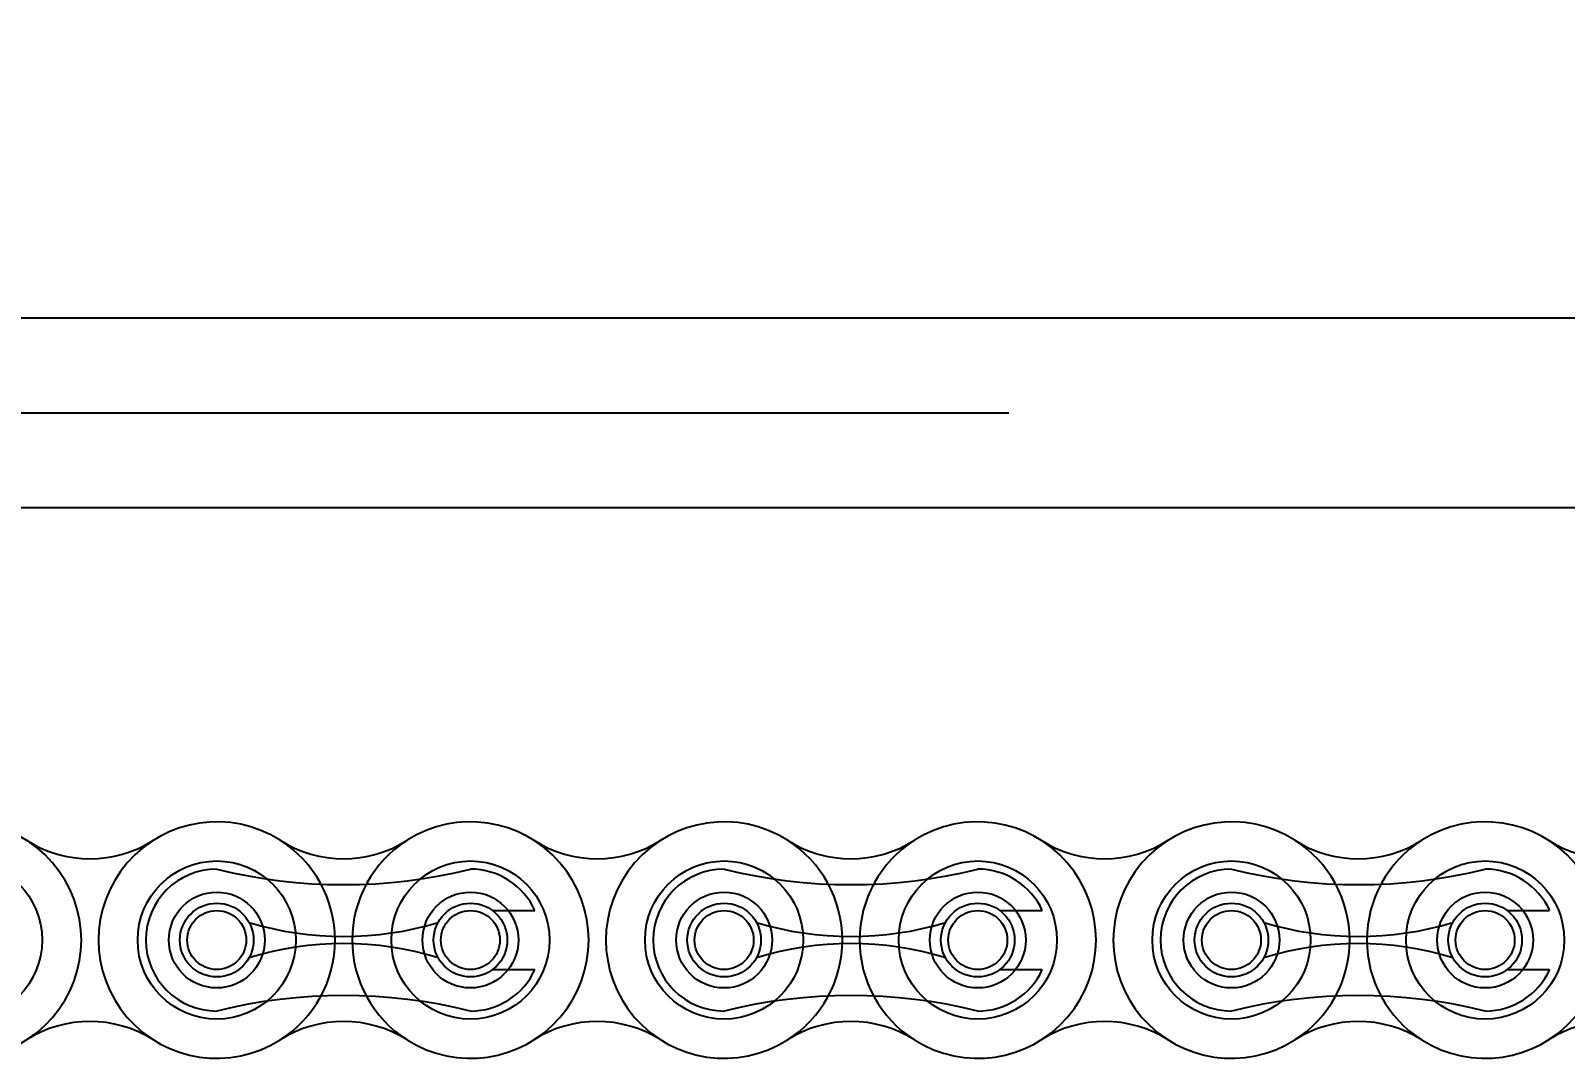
# Model space of a CAD drawing. Header units: metres. Extents: x 0 to 63075, y 0 to 44550.
# Drawn here: x 39697.3 to 39774.1, y 36011.2 to 36062.6 of the extents above; entities that cross this region are included whole.
import ezdxf

# ---------------------------------------------------------------- set-up
doc = ezdxf.new("R2010")
doc.units = ezdxf.units.M
doc.header["$LTSCALE"] = 75
doc.linetypes.add('HIDDEN2', pattern=[4.7625, 3.175, -1.5875])
for name, color, linetype in [('SDM', 7, 'Continuous'), ('SL4', 4, 'Continuous'), ('ST1', 7, 'HIDDEN2')]:
    doc.layers.add(name, color=color, linetype=linetype)
doc.styles.add('ROMANS', font='ROMANS.SHX')
doc.dimstyles.new('75___1-75', dxfattribs={"dimscale": 75, "dimtxt": 2.5, "dimasz": 2, "dimexe": 1.5, "dimexo": 1, "dimgap": 0.5, "dimtad": 1, "dimdec": 0, "dimzin": 12, "dimtxsty": 'ROMANS', "dimcen": 0, "dimclrd": 256, "dimclre": 256, "dimclrt": 3, "dimazin": 3, "dimtfac": 1, "dimtdec": 0, "dimtmove": 0, "dimatfit": 0, "dimfxl": 1, "dimlwd": -1, "dimlwe": -1, "dimarcsym": 0})

# ---------------------------------------------------------------- blocks, each defined once
blk = doc.blocks.new('*D24')
at = {"layer": 'Defpoints', "color": 0, "transparency": 16777216}
for p in [(35481.239, 36889.883), (35481.239, 36053.028), (40155.714, 36053.028)]:
    blk.add_point(p, dxfattribs=at)
at = {"layer": 'SDM', "transparency": 16777216}
for p, q in [((35481.239, 36128.028), (35481.239, 37002.383)), ((40155.714, 36128.028), (40155.714, 37002.383)), ((40005.714, 36889.883), (35631.239, 36889.883))]:
    blk.add_line(p, q, dxfattribs=at)
for points in [[(35631.239, 36914.883), (35631.239, 36864.883), (35481.239, 36889.883)], [(40005.714, 36914.883), (40005.714, 36864.883), (40155.714, 36889.883)]]:
    blk.add_solid(points, dxfattribs=at)
at = {"layer": 'SDM', "color": 3, "transparency": 16777216, "insert": (37818.476, 37021.133), "char_height": 187.5, "attachment_point": 5, "style": 'ROMANS'}
blk.add_mtext('4674', dxfattribs=at)
blk = doc.blocks.new('A$C6e6623c1')
at = {"layer": 'SL4'}
for p, q in [((3669.713, 1725.35), (4614.715, 1725.35)), ((4619.713, 1715.825), (3669.713, 1715.825))]:
    blk.add_line(p, q, dxfattribs=at)
at = {"layer": 'ST1'}
for p, q in [((3669.713, 1720.588), (4669.713, 1720.588)), ((4669.713, 1715.825), (3669.713, 1715.825)), ((4239.182, 1695.666), (4241.306, 1695.666)), ((4264.582, 1695.666), (4266.705, 1695.666)), ((4289.982, 1695.666), (4292.105, 1695.666)), ((4239.182, 1692.714), (4241.306, 1692.714)), ((4264.582, 1692.714), (4266.705, 1692.714)), ((4289.982, 1692.714), (4292.105, 1692.714))]:
    blk.add_line(p, q, dxfattribs=at)
for centre, radius in [((4212.675, 1694.19), 3.96), ((4225.375, 1694.19), 3.96), ((4238.075, 1694.19), 3.96), ((4250.775, 1694.19), 3.96), ((4263.475, 1694.19), 3.96), ((4276.175, 1694.19), 3.96), ((4288.875, 1694.19), 3.96), ((4225.375, 1694.19), 2.398), ((4238.075, 1694.19), 2.398), ((4250.775, 1694.19), 2.399), ((4263.475, 1694.19), 2.399), ((4276.175, 1694.19), 2.399), ((4288.875, 1694.19), 2.399), ((4225.375, 1694.19), 1.845), ((4225.375, 1694.19), 1.476), ((4238.075, 1694.19), 1.845), ((4238.075, 1694.19), 1.476), ((4250.775, 1694.19), 1.845), ((4250.775, 1694.19), 1.476), ((4263.475, 1694.19), 1.845), ((4263.475, 1694.19), 1.476), ((4276.175, 1694.19), 1.845), ((4276.175, 1694.19), 1.476), ((4288.875, 1694.19), 1.845), ((4288.875, 1694.19), 1.476)]:
    blk.add_circle(centre, radius, dxfattribs=at)
for centre, radius, start, end in [((4212.675, 1694.19), 5.92, 237.56669, 122.43331), ((4225.375, 1694.19), 5.92, 57.56669, 302.43331), ((4238.075, 1694.19), 5.92, 237.56669, 122.43331), ((4250.775, 1694.19), 5.92, 57.56669, 302.43331), ((4263.475, 1694.19), 5.92, 237.56669, 122.43331), ((4276.175, 1694.19), 5.92, 57.56669, 302.43331), ((4288.875, 1694.19), 5.92, 237.56669, 122.43331), ((4219.025, 1704.183), 5.92, 237.56669, 302.43331), ((4231.725, 1704.183), 5.92, 237.56669, 302.43331), ((4225.375, 1694.19), 5.92, 302.43324, 57.56676), ((4238.075, 1694.19), 5.92, 122.43324, 237.56676), ((4244.425, 1704.183), 5.92, 237.56669, 302.43331), ((4257.125, 1704.183), 5.92, 237.56669, 302.43331), ((4250.775, 1694.19), 5.92, 302.43324, 57.56676), ((4263.475, 1694.19), 5.92, 122.43324, 237.56676), ((4269.825, 1704.183), 5.92, 237.56669, 302.43331), ((4282.525, 1704.183), 5.92, 237.56669, 302.43331), ((4276.175, 1694.19), 5.92, 302.43324, 57.56676), ((4288.875, 1694.19), 5.92, 122.43324, 237.56676), ((4295.225, 1704.183), 5.92, 237.56669, 302.43331), ((4225.375, 1694.19), 3.552, 90, 270), ((4231.725, 1723.287), 26.322, 256.04015, 283.95985), ((4238.075, 1694.19), 3.552, 24.55336, 90), ((4250.775, 1694.19), 3.552, 90, 270), ((4257.125, 1723.287), 26.322, 256.04015, 283.95985), ((4263.475, 1694.19), 3.552, 24.55336, 90), ((4276.175, 1694.19), 3.552, 90, 270), ((4282.525, 1723.287), 26.322, 256.04015, 283.95985), ((4288.875, 1694.19), 3.552, 24.55336, 90), ((4231.725, 1710.542), 16.175, 252.993, 287.007), ((4257.125, 1710.542), 16.175, 252.993, 287.007), ((4282.525, 1710.542), 16.175, 252.993, 287.007), ((4231.725, 1677.838), 16.175, 72.993, 107.007), ((4257.125, 1677.838), 16.175, 72.993, 107.007), ((4282.525, 1677.838), 16.175, 72.993, 107.007), ((4238.075, 1694.19), 3.552, 270, 335.44664), ((4263.475, 1694.19), 3.552, 270, 335.44664), ((4288.875, 1694.19), 3.552, 270, 335.44664), ((4231.725, 1665.093), 26.322, 76.04015, 103.95985), ((4257.125, 1665.093), 26.322, 76.04015, 103.95985), ((4282.525, 1665.093), 26.322, 76.04015, 103.95985), ((4219.025, 1684.197), 5.92, 57.56669, 122.43331), ((4231.725, 1684.197), 5.92, 57.56669, 122.43331), ((4244.425, 1684.197), 5.92, 57.56669, 122.43331), ((4257.125, 1684.197), 5.92, 57.56669, 122.43331), ((4269.825, 1684.197), 5.92, 57.56669, 122.43331), ((4282.525, 1684.197), 5.92, 57.56669, 122.43331), ((4295.225, 1684.197), 5.92, 57.56669, 122.43331)]:
    blk.add_arc(centre, radius, start, end, dxfattribs=at)

msp = doc.modelspace()

# ---------------------------------------------------------------- block references
at = {"layer": 'SDM'}
msp.add_blockref('A$C6e6623c1', (35481.239, 34322.916), dxfattribs=at)

# ---------------------------------------------------------------- dimensions: what is measured, and where the dimension line sits
dim = msp.add_linear_dim(base=(35481.239, 36889.883), p1=(40155.714, 36053.028), p2=(35481.239, 36053.028), dimstyle='75___1-75', override={"dimtmove": 1}, dxfattribs=at)
dim.commit()
dim.dimension.update_dxf_attribs({"geometry": '*D24', "text_midpoint": (37818.476, 37021.133)})

doc.saveas('drawing.dxf')
